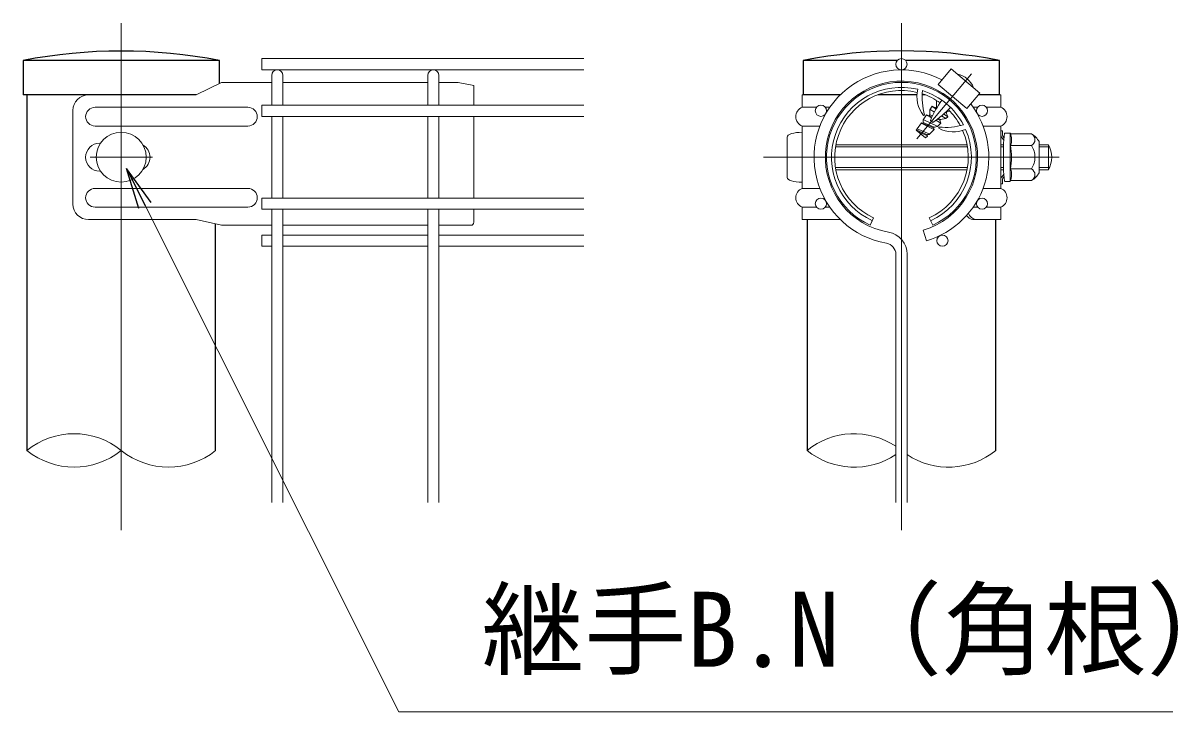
# Model space of a CAD drawing. Units: millimetres, scale not verified. Extents: x -6300 to 6300, y -4455 to 4455.
# Drawn here: x 1747 to 2857, y 1877 to 2540 of the extents above; entities that cross this region are included whole.
import ezdxf
from ezdxf.enums import TextEntityAlignment as Align

# ---------------------------------------------------------------- set-up
doc = ezdxf.new("R2010")
doc.units = ezdxf.units.MM
doc.header["$LTSCALE"] = 20
doc.linetypes.add('USER1', pattern=[50.8, 31.75, -6.35, 6.35, -6.35])
for name, color, linetype, lineweight in [('0-0_D-STR1', 1, 'Continuous', 25), ('0-1_D-BMK', 2, 'USER1', 13), ('0-2_D-STR-DIM', 7, 'Continuous', 13), ('0-5_D-STR3', 3, 'Continuous', 13), ('0-9_D-STR2', 7, 'Continuous', 13), ('0-A_D-STR-TXT', 7, 'Continuous', 13)]:
    doc.layers.add(name, color=color, linetype=linetype, lineweight=lineweight)
doc.layers.add('0-3_0', color=7, linetype='Continuous')
doc.styles.add('ＭＳ ゴシック', font='')
doc.styles.get('ＭＳ ゴシック').set_extended_font_data('MS Gothic')

# ---------------------------------------------------------------- blocks, each defined once
blk = doc.blocks.new('_Open')
at = {"layer": '0-3_0'}
blk.add_line((-20, 3.333), (0, 0), dxfattribs=at)
blk.add_lwpolyline([(-20, -3.333), (0, 0), (-20, 0)], dxfattribs=at)

msp = doc.modelspace()

# ---------------------------------------------------------------- linework, layer by layer
at = {"layer": '0-0_D-STR1'}
for p, q in [((1936.05, 2503.54), (1747.35, 2503.54)), ((1747.35, 2503.54), (1747.35, 2470.54)), ((1936.05, 2481.55), (1936.05, 2503.54)), ((2587.68, 2503.54), (2497.35, 2503.54)), ((2497.35, 2503.54), (2497.35, 2470.54)), ((2686.05, 2503.54), (2595.73, 2503.54)), ((2686.05, 2470.54), (2686.05, 2503.54)), ((1913.65, 2470.54), (1747.35, 2470.54)), ((1750.95, 2470.54), (1750.95, 2128.54)), ((2532.92, 2470.54), (2497.35, 2470.54)), ((2551.9, 2470.54), (2549.77, 2470.54)), ((2606.57, 2470.54), (2568.86, 2470.54)), ((2614.54, 2470.54), (2611.68, 2470.54)), ((2686.05, 2470.54), (2665.55, 2470.54)), ((1932.45, 2128.54), (1932.45, 2346.39)), ((2500.95, 2350.54), (2500.95, 2128.54)), ((2682.45, 2128.54), (2682.45, 2350.63))]:
    msp.add_line(p, q, dxfattribs=at)
for centre, radius, start, end in [((1841.7, 2019.86), 492.8, 78.96219, 101.03781), ((2591.7, 2025.25), 487.51, 78.84081, 101.15919)]:
    msp.add_arc(centre, radius, start, end, dxfattribs=at)
at = {"layer": '0-1_D-BMK'}
for p, q in [((1841.7, 2051.86), (1841.7, 2539.54)), ((2591.7, 2051.86), (2591.7, 2539.54)), ((2658.93, 2490.66), (2606.51, 2428.19)), ((1811.7, 2410.54), (1871.7, 2410.54)), ((2743.34, 2410.54), (2459.22, 2410.54))]:
    msp.add_line(p, q, dxfattribs=at)
at = {"layer": '0-2_D-STR-DIM'}
for centre, start, end in [((1796.33, 2072.56), 50.97549, 129.02451), ((2546.33, 2072.56), 56.30864, 129.02451), ((1796.33, 2184.53), 230.97549, 309.02451), ((1887.08, 2184.53), 230.97549, 309.02451), ((2546.33, 2184.53), 230.97549, 303.69136), ((2637.08, 2184.53), 236.30864, 309.02451)]:
    msp.add_arc(centre, 72.06, start, end, dxfattribs=at)
at = {"layer": '0-5_D-STR3'}
for p, q in [((2639.43, 2495.43), (2626.89, 2480.49)), ((2646.53, 2490.15), (2646.35, 2489.62)), ((1938.08, 2482.54), (1913.65, 2470.54)), ((1986.3, 2482.54), (1938.08, 2482.54)), ((2136.3, 2482.54), (1997.1, 2482.54)), ((2165.7, 2482.54), (2147.1, 2482.54)), ((2165.7, 2482.54), (2180.7, 2479.54)), ((2180.7, 2479.54), (2180.7, 2460.64)), ((2626.89, 2480.49), (2654.47, 2457.35)), ((2660.58, 2478.36), (2660.09, 2478.09)), ((1913.65, 2470.54), (1810.24, 2470.54)), ((2532.92, 2470.54), (2496.15, 2470.54)), ((2496.15, 2458.54), (2496.15, 2470.54)), ((2549.77, 2470.54), (2551.9, 2470.54)), ((2625.32, 2465.24), (2625.31, 2458.74)), ((2630.92, 2472.35), (2630.92, 2470.93)), ((2687.25, 2470.54), (2665.55, 2470.54)), ((2687.25, 2470.54), (2687.25, 2462.23)), ((2687.25, 2458.54), (2687.25, 2470.54)), ((1795.24, 2455.54), (1795.24, 2365.54)), ((1963.47, 2458.54), (1816.47, 2458.54)), ((2496.15, 2458.54), (2510.01, 2458.54)), ((2518.55, 2458.54), (2522.77, 2458.54)), ((2618.91, 2456.11), (2618.9, 2451.25)), ((2618.91, 2456.11), (2621.22, 2459.57)), ((2623.36, 2453.98), (2619.26, 2456.28)), ((2624.94, 2456.76), (2621.2, 2459.18)), ((2625.53, 2457.76), (2621.22, 2459.57)), ((2625.21, 2458.78), (2624.66, 2458.12)), ((2625.96, 2458.47), (2625.31, 2458.74)), ((2635.06, 2453.75), (2634.47, 2454)), ((2635.64, 2454.44), (2634.74, 2453.36)), ((2634.74, 2453.36), (2636.18, 2449.45)), ((2635.64, 2454.44), (2635.16, 2454.64)), ((2638.13, 2454.89), (2635.67, 2454.46)), ((2643.65, 2462.12), (2642.26, 2461.81)), ((2664.85, 2458.54), (2660.64, 2458.54)), ((2687.25, 2458.54), (2673.4, 2458.54)), ((2180.7, 2449.84), (2180.7, 2371.24)), ((2606.81, 2437.73), (2610.84, 2443.76)), ((2622.75, 2437.27), (2610.66, 2443.23)), ((2622.43, 2438.88), (2610.84, 2443.76)), ((2612.63, 2443.78), (2612.15, 2443.21)), ((2615.88, 2451.23), (2612.63, 2446.37)), ((2612.63, 2443.78), (2612.63, 2446.37)), ((2623, 2439.57), (2612.7, 2443.86)), ((2613.99, 2451.1), (2612.96, 2450.65)), ((2625.93, 2440.47), (2613.12, 2446.36)), ((2620.54, 2448.36), (2615.8, 2451.01)), ((2620.98, 2449.3), (2618.23, 2450.46)), ((2621.41, 2450.19), (2618.89, 2451.24)), ((2619.48, 2445.98), (2621.78, 2444.05)), ((2629.41, 2443.41), (2624.7, 2446.04)), ((2628.63, 2446.08), (2626.18, 2447.11)), ((2629.67, 2443.27), (2626.32, 2440.09)), ((2629.19, 2446.95), (2627.11, 2447.81)), ((2629.25, 2446.82), (2628.63, 2446.08)), ((2628.63, 2446.08), (2629.67, 2443.27)), ((2634.33, 2447.69), (2629.25, 2446.82)), ((2634.4, 2447.77), (2630.11, 2450.18)), ((2636.07, 2449.55), (2632.27, 2452.01)), ((2634.33, 2447.69), (2636.18, 2449.45)), ((1963.47, 2440.54), (1816.47, 2440.54)), ((2496.15, 2380.54), (2496.15, 2440.54)), ((2496.15, 2440.54), (2513.24, 2440.54)), ((2496.15, 2434.54), (2496.15, 2432.79)), ((2606.81, 2437.73), (2605.85, 2436.51)), ((2614.68, 2429.04), (2605.87, 2436.43)), ((2616.82, 2432.2), (2606.51, 2436.49)), ((2606.52, 2437.3), (2606.81, 2437.73)), ((2606.52, 2437.3), (2606.52, 2436.51)), ((2618.38, 2433.06), (2606.86, 2437.71)), ((2616.24, 2431.51), (2607.2, 2435.31)), ((2616.42, 2431.53), (2616.65, 2430.91)), ((2617.04, 2432.27), (2616.5, 2431.63)), ((2618.31, 2432.49), (2617.04, 2432.27)), ((2618.31, 2432.49), (2620.16, 2434.24)), ((2623.16, 2437.09), (2620.16, 2434.24)), ((2626.32, 2440.09), (2623.15, 2439.55)), ((2627.78, 2439.53), (2627.51, 2438.44)), ((2687.25, 2440.54), (2670.16, 2440.54)), ((2687.25, 2380.54), (2687.25, 2440.54)), ((2687.25, 2436.04), (2687.25, 2431.73)), ((2688.75, 2436.04), (2687.25, 2436.04)), ((2688.75, 2436.04), (2688.75, 2431.73)), ((2689.65, 2424.04), (2690.82, 2433.53)), ((2696.12, 2433.79), (2691.12, 2433.79)), ((2696.25, 2410.54), (2696.25, 2433.72)), ((2696.55, 2433.06), (2696.41, 2433.57)), ((2716.64, 2433.06), (2696.55, 2433.06)), ((2481.75, 2430.04), (2481.75, 2391.04)), ((2528.28, 2420.51), (2655.12, 2420.51)), ((2528.63, 2422.54), (2654.77, 2422.54)), ((2614.68, 2429.04), (2616.65, 2430.91)), ((2687.25, 2422.54), (2689.65, 2422.54)), ((2687.25, 2420.51), (2689.65, 2420.51)), ((2687.81, 2429.98), (2689.97, 2426.96)), ((2689.03, 2430.85), (2690.28, 2429.11)), ((2689.65, 2424.04), (2689.65, 2397.04)), ((2716.64, 2421.8), (2696.25, 2421.8)), ((2724.15, 2425.54), (2724.15, 2395.54)), ((2724.15, 2422.54), (2733.15, 2422.54)), ((2724.15, 2420.51), (2734.12, 2420.51)), ((2733.15, 2422.54), (2733.15, 2398.54)), ((2696.25, 2410.54), (2696.25, 2387.37)), ((2528.28, 2400.58), (2655.12, 2400.58)), ((2528.63, 2398.54), (2654.77, 2398.54)), ((2687.25, 2400.58), (2689.65, 2400.58)), ((2687.25, 2398.54), (2689.65, 2398.54)), ((2716.64, 2399.29), (2696.25, 2399.29)), ((2724.15, 2400.58), (2734.12, 2400.58)), ((2724.15, 2398.54), (2733.15, 2398.54)), ((2496.15, 2380.54), (2496.15, 2388.3)), ((2496.15, 2388.3), (2496.15, 2386.54)), ((2687.25, 2389.36), (2687.25, 2385.04)), ((2687.25, 2388.3), (2687.25, 2380.54)), ((2687.81, 2391.11), (2689.97, 2394.13)), ((2689.03, 2390.24), (2690.28, 2391.98)), ((2689.65, 2397.04), (2690.82, 2387.56)), ((2696.05, 2387.29), (2691.12, 2387.29)), ((2716.64, 2388.03), (2696.55, 2388.03)), ((1963.47, 2380.54), (1816.47, 2380.54)), ((2496.15, 2380.54), (2513.24, 2380.54)), ((2687.25, 2380.54), (2670.16, 2380.54)), ((2518.59, 2369.11), (2518.59, 2369.18)), ((1963.47, 2362.54), (1816.47, 2362.54)), ((2180.7, 2360.44), (2180.7, 2348.09)), ((2496.15, 2350.54), (2496.15, 2362.54)), ((2496.15, 2362.54), (2510.01, 2362.54)), ((2518.55, 2362.54), (2522.77, 2362.54)), ((2664.85, 2362.54), (2660.64, 2362.54)), ((2687.25, 2362.54), (2673.4, 2362.54)), ((2687.25, 2350.54), (2687.25, 2362.54)), ((2687.25, 2358.86), (2687.25, 2350.54)), ((1913.65, 2350.54), (1810.24, 2350.54)), ((1913.65, 2350.54), (1938.08, 2345.14)), ((1986.3, 2345.14), (1938.08, 2345.14)), ((1997.1, 2345.09), (2136.3, 2345.09)), ((2147.1, 2345.09), (2177.7, 2345.09)), ((2496.15, 2350.54), (2532.92, 2350.54)), ((2549.77, 2350.54), (2551.9, 2350.54)), ((2561.7, 2345.09), (2564.95, 2352.18)), ((2621.7, 2345.09), (2618.45, 2352.18)), ((2687.25, 2350.54), (2660.38, 2350.54)), ((2687.25, 2350.54), (2684.62, 2350.54))]:
    msp.add_line(p, q, dxfattribs=at)
for points in [[(2639.43, 2495.43), (2667.01, 2472.28), (2654.47, 2457.35)], [(2618.89, 2451.24), (2618.23, 2450.46), (2615.88, 2451.23)], [(2623.15, 2439.55), (2622.53, 2438.81), (2623.16, 2437.09)], [(2688.75, 2389.36), (2688.75, 2385.04), (2687.25, 2385.04)]]:
    msp.add_lwpolyline(points, dxfattribs=at)
msp.add_circle((1841.7, 2410.54), 24, dxfattribs=at)
for centre, radius, start, end in [((2641.83, 2470.29), 20.41, 20.1954, 79.8046), ((2591.7, 2410.54), 72, 294.62432, 245.37568), ((2591.7, 2410.54), 67.2, 76.51477, 245.37568), ((2635.66, 2468.92), 29.13, 166.14552, 218.81508), ((1810.24, 2455.54), 15, 90, 180), ((2591.7, 2410.54), 64.2, 76.39388, 245.37568), ((2670.93, 2467.71), 59.31, 173.19065, 196.25963), ((2591.7, 2410.54), 64.2, 54.62674, 71.81465), ((2591.7, 2410.54), 67.2, 27.59553, 72.40447), ((2707.01, 2408.45), 95.24, 143.32909, 156.79151), ((1816.47, 2449.54), 9, 90, 270), ((1963.47, 2449.54), 9, 270, 90), ((2499.9, 2449.54), 9.75, 112.61986, 247.38014), ((2569.62, 2523.74), 95.24, 303.20849, 316.67091), ((2591.7, 2410.54), 64.2, 28.18535, 45.37326), ((2683.5, 2449.54), 9.75, 292.61986, 67.38014), ((2591.7, 2410.54), 64.2, 294.62432, 23.60612), ((2591.7, 2410.54), 67.2, 294.62432, 23.48523), ((2641.55, 2463.97), 29.13, 241.18492, 293.85448), ((2634.24, 2498.49), 59.31, 263.74037, 286.80935), ((2690.25, 2431.73), 3, 180, 215.53768), ((2690.25, 2431.73), 1.5, 180, 215.53768), ((2691.12, 2433.49), 0.3, 90, 173), ((2696.12, 2433.49), 0.3, 15, 90), ((2681.6, 2427.43), 15.97, 339.37322, 22.7756), ((2713.59, 2427.43), 6.4, 298.45309, 61.54691), ((2703.83, 2412.78), 24, 32.13463, 57.68315), ((1820.97, 2410.54), 13.5, 90, 270), ((1855.9, 2410.54), 13.5, 300.04449, 59.95551), ((2688.75, 2426.08), 1.5, 33.43373, 35.53768), ((2633.98, 2410.54), 63.57, 0, 10.20031), ((2699.36, 2410.54), 20.62, 0, 33.09348), ((2710.65, 2410.54), 25.5, 331.92751, 28.07249), ((2633.98, 2410.54), 63.57, 349.79969, 0), ((2699.36, 2410.54), 20.62, 326.90652, 0), ((2681.6, 2393.66), 15.97, 337.2244, 20.62678), ((2713.59, 2393.66), 6.4, 298.45309, 61.54691), ((2690.25, 2389.36), 1.5, 144.46232, 180), ((2688.75, 2395.01), 1.5, 324.46232, 326.56627), ((2691.12, 2387.59), 0.3, 187, 270), ((2696.05, 2387.59), 0.3, 270, 337.2244), ((2703.83, 2408.31), 24, 302.31685, 327.86537), ((1816.47, 2371.54), 9, 90, 270), ((1963.47, 2371.54), 9, 270, 90), ((2499.9, 2371.54), 9.75, 112.61986, 247.38014), ((2683.5, 2371.54), 9.75, 292.61986, 67.38014), ((1810.24, 2365.54), 15, 180, 270), ((2509.16, 2371.54), 9.13, 348.40415, 350.0359), ((2661.92, 2359.54), 9.13, 213.34935, 260.27718), ((2664.83, 2359.54), 9.13, 198.30949, 260.27718), ((2177.7, 2348.09), 3, 270, 0)]:
    msp.add_arc(centre, radius, start, end, dxfattribs=at)
for centre, start_param, end_param in [((2496.15, 2430.04), 1.5707963, 3.1415927), ((2496.15, 2391.04), 3.1415927, 4.712389)]:
    msp.add_ellipse(centre, major_axis=(14.4, 0), ratio=0.3125, start_param=start_param, end_param=end_param, dxfattribs=at)
at = {"layer": '0-9_D-STR2'}
for p, q in [((2286.3, 2505.34), (1976.7, 2505.34)), ((1976.7, 2505.34), (1976.7, 2494.54)), ((2286.3, 2494.54), (1976.7, 2494.54)), ((1986.3, 2460.64), (1986.3, 2489.14)), ((1997.1, 2460.64), (1997.1, 2489.14)), ((2136.3, 2460.64), (2136.3, 2489.14)), ((2147.1, 2460.64), (2147.1, 2489.14)), ((2286.3, 2460.64), (1976.7, 2460.64)), ((1976.7, 2460.64), (1976.7, 2449.84)), ((2286.3, 2449.84), (1976.7, 2449.84)), ((1986.3, 2371.24), (1986.3, 2449.84)), ((1997.1, 2371.24), (1997.1, 2449.84)), ((2136.3, 2371.24), (2136.3, 2449.84)), ((2147.1, 2371.24), (2147.1, 2449.84)), ((2286.3, 2371.24), (1976.7, 2371.24)), ((1976.7, 2371.24), (1976.7, 2360.44)), ((2286.3, 2360.44), (1976.7, 2360.44)), ((1986.3, 2078.54), (1986.3, 2360.44)), ((1997.1, 2078.54), (1997.1, 2360.44)), ((2136.3, 2078.54), (2136.3, 2360.44)), ((2147.1, 2078.54), (2147.1, 2360.44)), ((1986.3, 2335.67), (1976.7, 2335.67)), ((1976.7, 2335.67), (1976.7, 2324.87)), ((2136.3, 2335.67), (1997.1, 2335.67)), ((2286.3, 2335.67), (2147.1, 2335.67)), ((2612.62, 2340.4), (2615.71, 2330.05)), ((1986.3, 2324.87), (1976.7, 2324.87)), ((2136.3, 2324.87), (1997.1, 2324.87)), ((2286.3, 2324.87), (2147.1, 2324.87)), ((2586.3, 2078.54), (2586.3, 2317.14)), ((2597.1, 2078.54), (2597.1, 2317.14))]:
    msp.add_line(p, q, dxfattribs=at)
for centre in [(2591.7, 2499.94), (2514.28, 2455.24), (2669.13, 2455.24), (2514.28, 2365.84), (2669.13, 2365.84), (2631.06, 2330.27)]:
    msp.add_circle(centre, 5.4, dxfattribs=at)
for centre, radius, start, end in [((1991.7, 2489.14), 5.4, 0, 180), ((2141.7, 2489.14), 5.4, 0, 180), ((2591.7, 2410.54), 84, 62.37363, 260.16066), ((2591.7, 2410.54), 73.2, 286.60421, 260.16066), ((2591.7, 2410.54), 84, 286.60421, 37.62637), ((2575.5, 2317.14), 21.6, 0, 80.16066), ((2575.5, 2317.14), 10.8, 0, 80.16066)]:
    msp.add_arc(centre, radius, start, end, dxfattribs=at)
at = {"layer": '0-A_D-STR-TXT'}
msp.add_lwpolyline([(2852.54, 1877.05), (2108.39, 1877.05), (1847.62, 2398.05)], dxfattribs=at)

# ---------------------------------------------------------------- block references
at = {"layer": '0-A_D-STR-TXT', "xscale": 2, "yscale": 2, "rotation": 116.5878}
msp.add_blockref('_Open', (1846.73, 2399.84), dxfattribs=at)

# ---------------------------------------------------------------- texts
at = {"layer": '0-A_D-STR-TXT', "style": 'ＭＳ ゴシック'}
msp.add_text('継手B.N（角根）', height=72.14, dxfattribs=at).set_placement((2188.2, 1898.78), align=Align.BOTTOM_LEFT)

doc.saveas('drawing.dxf')
